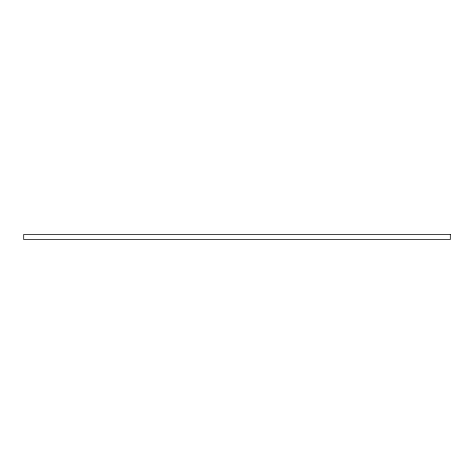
<?xml version="1.0" encoding="UTF-8"?>
<svg xmlns="http://www.w3.org/2000/svg" width="474" height="474" viewBox="0 0 474 474"><rect width="100%" height="100%" fill="white"/><g stroke="black" fill="none" stroke-linecap="round" stroke-linejoin="round"><path stroke-width="0.71" d="M450.3 234.458L23.7 234.458L23.7 239.542L450.3 239.542L450.3 234.458"/></g></svg>
